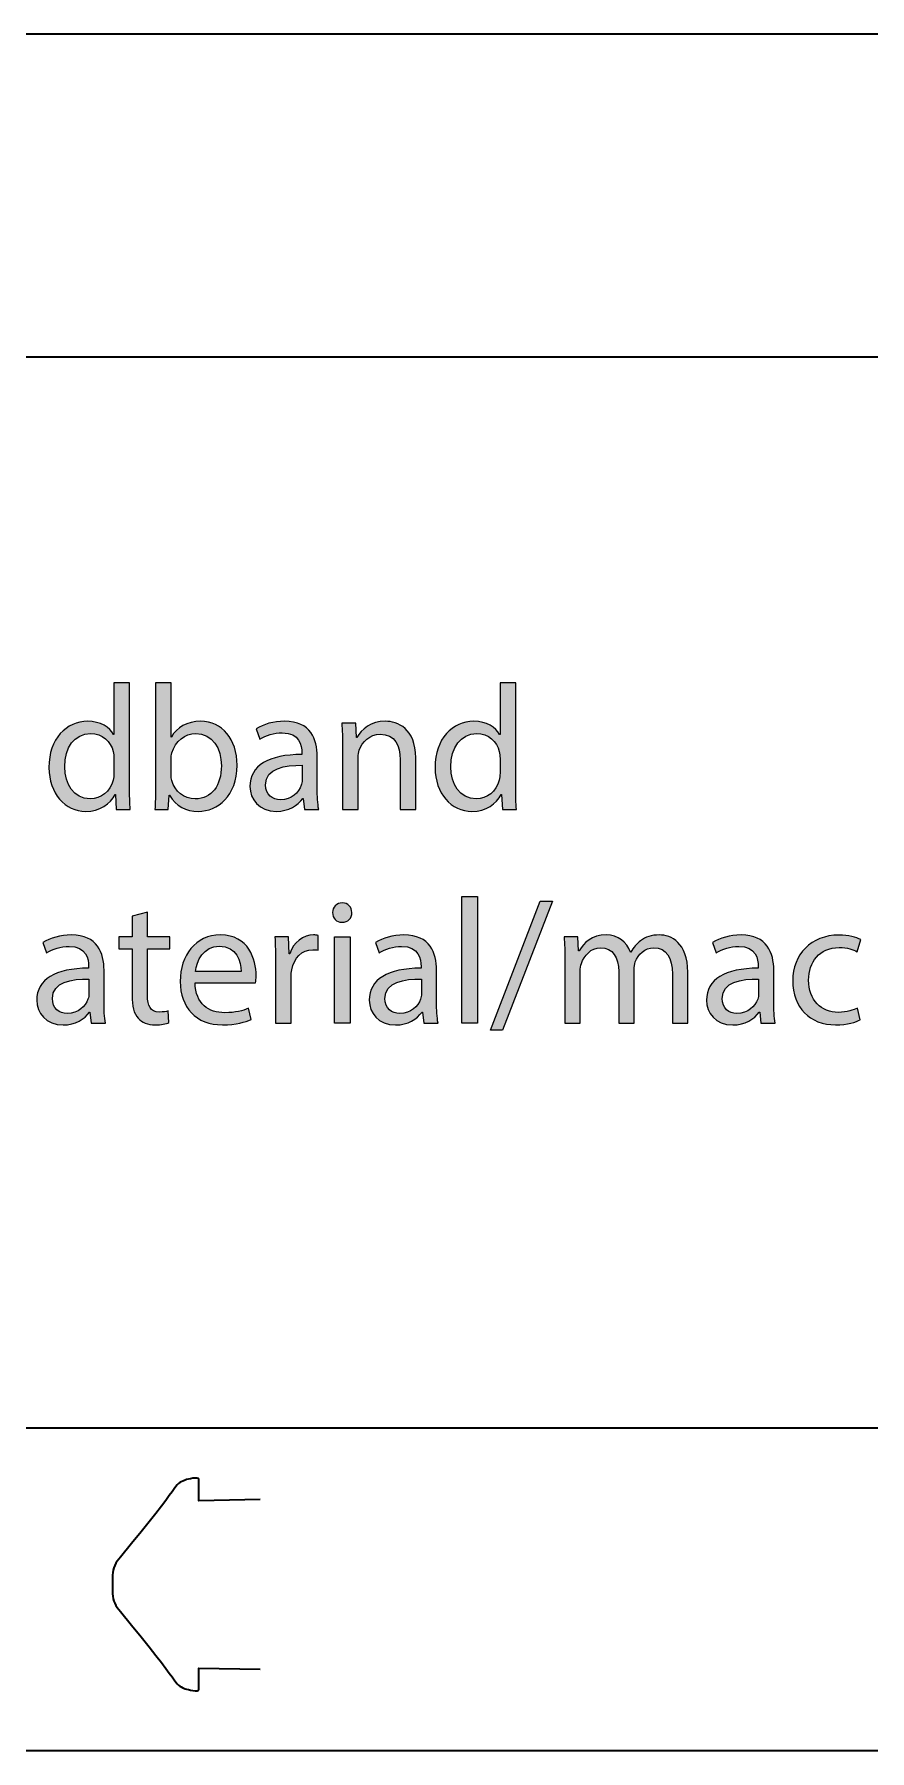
# Model space of a CAD drawing. Header units: inches. Extents: x 17 to 980, y -926 to -230.
# Drawn here: x 368.9 to 437.2, y -871.2 to -730.9 of the extents above; entities that cross this region are included whole.
import ezdxf

# ---------------------------------------------------------------- set-up
doc = ezdxf.new("R2010")
doc.units = ezdxf.units.IN
doc.header["$MEASUREMENT"] = 0
doc.layers.add('Layer 1', color=7, linetype='Continuous')

# ---------------------------------------------------------------- blocks, each defined once
blk = doc.blocks.new('block 6')
at = {"layer": 'Layer 1', "true_color": 0x231f20}
h = blk.add_hatch(color=179, dxfattribs=at)
h.dxf.hatch_style = 2
edge = h.paths.add_edge_path()
edge.add_spline(control_points=[(376.68, -783.92), (376.68, -783.92), (376.68, -792.43), (376.68, -792.43), (376.68, -793.06), (376.69, -793.77), (376.74, -794.25), (376.74, -794.25), (375.59, -794.25), (375.59, -794.25), (375.59, -794.25), (375.53, -793.03), (375.53, -793.03), (375.53, -793.03), (375.5, -793.03), (375.5, -793.03), (375.11, -793.81), (374.25, -794.41), (373.1, -794.41), (371.4, -794.41), (370.09, -792.97), (370.09, -790.83), (370.07, -788.49), (371.53, -787.05), (373.25, -787.05), (374.32, -787.05), (375.05, -787.56), (375.37, -788.12), (375.37, -788.12), (375.4, -788.12), (375.4, -788.12), (375.4, -788.12), (375.4, -783.92), (375.4, -783.92), (375.4, -783.92), (376.68, -783.92), (376.68, -783.92)], knot_values=[0, 0, 0, 0, 1, 1, 1, 2, 2, 2, 3, 3, 3, 4, 4, 4, 5, 5, 5, 6, 6, 6, 7, 7, 7, 8, 8, 8, 9, 9, 9, 10, 10, 10, 11, 11, 11, 12, 12, 12, 12], degree=3, periodic=1)
edge = h.paths.add_edge_path()
edge.add_spline(control_points=[(375.4, -790.07), (375.4, -789.91), (375.38, -789.69), (375.34, -789.53), (375.15, -788.72), (374.45, -788.05), (373.49, -788.05), (372.17, -788.05), (371.38, -789.21), (371.38, -790.77), (371.38, -792.2), (372.08, -793.38), (373.46, -793.38), (374.32, -793.38), (375.11, -792.81), (375.34, -791.85), (375.38, -791.67), (375.4, -791.5), (375.4, -791.3), (375.4, -791.3), (375.4, -790.07), (375.4, -790.07)], knot_values=[0, 0, 0, 0, 1, 1, 1, 2, 2, 2, 3, 3, 3, 4, 4, 4, 5, 5, 5, 6, 6, 6, 7, 7, 7, 7], degree=3, periodic=1)
h = blk.add_hatch(color=179, dxfattribs=at)
h.dxf.hatch_style = 2
edge = h.paths.add_edge_path()
edge.add_spline(control_points=[(378.75, -794.25), (378.78, -793.77), (378.81, -793.06), (378.81, -792.43), (378.81, -792.43), (378.81, -783.92), (378.81, -783.92), (378.81, -783.92), (380.07, -783.92), (380.07, -783.92), (380.07, -783.92), (380.07, -788.34), (380.07, -788.34), (380.07, -788.34), (380.1, -788.34), (380.1, -788.34), (380.55, -787.56), (381.37, -787.05), (382.5, -787.05), (384.25, -787.05), (385.48, -788.5), (385.47, -790.64), (385.47, -793.16), (383.88, -794.41), (382.31, -794.41), (381.29, -794.41), (380.48, -794.02), (379.95, -793.08), (379.95, -793.08), (379.91, -793.08), (379.91, -793.08), (379.91, -793.08), (379.85, -794.25), (379.85, -794.25), (379.85, -794.25), (378.75, -794.25), (378.75, -794.25)], knot_values=[0, 0, 0, 0, 1, 1, 1, 2, 2, 2, 3, 3, 3, 4, 4, 4, 5, 5, 5, 6, 6, 6, 7, 7, 7, 8, 8, 8, 9, 9, 9, 10, 10, 10, 11, 11, 11, 12, 12, 12, 12], degree=3, periodic=1)
edge = h.paths.add_edge_path()
edge.add_spline(control_points=[(380.07, -791.43), (380.07, -791.59), (380.1, -791.75), (380.13, -791.89), (380.38, -792.78), (381.12, -793.39), (382.05, -793.39), (383.39, -793.39), (384.19, -792.3), (384.19, -790.68), (384.19, -789.27), (383.46, -788.06), (382.09, -788.06), (381.22, -788.06), (380.41, -788.66), (380.14, -789.64), (380.11, -789.78), (380.07, -789.96), (380.07, -790.16), (380.07, -790.16), (380.07, -791.43), (380.07, -791.43)], knot_values=[0, 0, 0, 0, 1, 1, 1, 2, 2, 2, 3, 3, 3, 4, 4, 4, 5, 5, 5, 6, 6, 6, 7, 7, 7, 7], degree=3, periodic=1)
h = blk.add_hatch(color=179, dxfattribs=at)
h.dxf.hatch_style = 2
edge = h.paths.add_edge_path()
edge.add_spline(control_points=[(408.26, -783.92), (408.26, -783.92), (408.26, -792.43), (408.26, -792.43), (408.26, -793.06), (408.27, -793.77), (408.32, -794.25), (408.32, -794.25), (407.17, -794.25), (407.17, -794.25), (407.17, -794.25), (407.11, -793.03), (407.11, -793.03), (407.11, -793.03), (407.08, -793.03), (407.08, -793.03), (406.69, -793.81), (405.83, -794.41), (404.68, -794.41), (402.98, -794.41), (401.67, -792.97), (401.67, -790.83), (401.65, -788.49), (403.11, -787.05), (404.82, -787.05), (405.9, -787.05), (406.63, -787.56), (406.95, -788.12), (406.95, -788.12), (406.98, -788.12), (406.98, -788.12), (406.98, -788.12), (406.98, -783.92), (406.98, -783.92), (406.98, -783.92), (408.26, -783.92), (408.26, -783.92)], knot_values=[0, 0, 0, 0, 1, 1, 1, 2, 2, 2, 3, 3, 3, 4, 4, 4, 5, 5, 5, 6, 6, 6, 7, 7, 7, 8, 8, 8, 9, 9, 9, 10, 10, 10, 11, 11, 11, 12, 12, 12, 12], degree=3, periodic=1)
edge = h.paths.add_edge_path()
edge.add_spline(control_points=[(406.98, -790.07), (406.98, -789.91), (406.96, -789.69), (406.92, -789.53), (406.73, -788.72), (406.03, -788.05), (405.07, -788.05), (403.75, -788.05), (402.96, -789.21), (402.96, -790.77), (402.96, -792.2), (403.66, -793.38), (405.04, -793.38), (405.9, -793.38), (406.69, -792.81), (406.92, -791.85), (406.96, -791.67), (406.98, -791.5), (406.98, -791.3), (406.98, -791.3), (406.98, -790.07), (406.98, -790.07)], knot_values=[0, 0, 0, 0, 1, 1, 1, 2, 2, 2, 3, 3, 3, 4, 4, 4, 5, 5, 5, 6, 6, 6, 7, 7, 7, 7], degree=3, periodic=1)
h = blk.add_hatch(color=179, dxfattribs=at)
h.dxf.hatch_style = 2
edge = h.paths.add_edge_path()
edge.add_spline(control_points=[(390.98, -794.25), (390.98, -794.25), (390.88, -793.36), (390.88, -793.36), (390.88, -793.36), (390.84, -793.36), (390.84, -793.36), (390.45, -793.91), (389.69, -794.41), (388.69, -794.41), (387.26, -794.41), (386.53, -793.4), (386.53, -792.39), (386.53, -790.68), (388.05, -789.75), (390.77, -789.77), (390.77, -789.77), (390.77, -789.62), (390.77, -789.62), (390.77, -789.04), (390.61, -787.99), (389.17, -787.99), (388.51, -787.99), (387.83, -788.2), (387.33, -788.52), (387.33, -788.52), (387.04, -787.67), (387.04, -787.67), (387.62, -787.29), (388.47, -787.05), (389.36, -787.05), (391.51, -787.05), (392.03, -788.52), (392.03, -789.93), (392.03, -789.93), (392.03, -792.56), (392.03, -792.56), (392.03, -793.17), (392.06, -793.77), (392.15, -794.25), (392.15, -794.25), (390.98, -794.25), (390.98, -794.25)], knot_values=[0, 0, 0, 0, 1, 1, 1, 2, 2, 2, 3, 3, 3, 4, 4, 4, 5, 5, 5, 6, 6, 6, 7, 7, 7, 8, 8, 8, 9, 9, 9, 10, 10, 10, 11, 11, 11, 12, 12, 12, 13, 13, 13, 14, 14, 14, 14], degree=3, periodic=1)
edge = h.paths.add_edge_path()
edge.add_spline(control_points=[(390.8, -790.65), (389.4, -790.63), (387.81, -790.87), (387.81, -792.24), (387.81, -793.07), (388.37, -793.46), (389.02, -793.46), (389.94, -793.46), (390.52, -792.88), (390.72, -792.28), (390.77, -792.15), (390.8, -792.01), (390.8, -791.88), (390.8, -791.88), (390.8, -790.65), (390.8, -790.65)], knot_values=[0, 0, 0, 0, 1, 1, 1, 2, 2, 2, 3, 3, 3, 4, 4, 4, 5, 5, 5, 5], degree=3, periodic=1)
h = blk.add_hatch(color=179, dxfattribs=at)
h.dxf.hatch_style = 2
edge = h.paths.add_edge_path()
edge.add_spline(control_points=[(394.1, -789.11), (394.1, -788.39), (394.08, -787.79), (394.04, -787.21), (394.04, -787.21), (395.18, -787.21), (395.18, -787.21), (395.18, -787.21), (395.25, -788.37), (395.25, -788.37), (395.25, -788.37), (395.28, -788.37), (395.28, -788.37), (395.63, -787.7), (396.44, -787.05), (397.61, -787.05), (398.58, -787.05), (400.09, -787.63), (400.09, -790.04), (400.09, -790.04), (400.09, -794.25), (400.09, -794.25), (400.09, -794.25), (398.81, -794.25), (398.81, -794.25), (398.81, -794.25), (398.81, -790.19), (398.81, -790.19), (398.81, -789.05), (398.39, -788.11), (397.18, -788.11), (396.34, -788.11), (395.69, -788.71), (395.47, -789.42), (395.41, -789.58), (395.38, -789.8), (395.38, -790.01), (395.38, -790.01), (395.38, -794.25), (395.38, -794.25), (395.38, -794.25), (394.1, -794.25), (394.1, -794.25), (394.1, -794.25), (394.1, -789.11), (394.1, -789.11)], knot_values=[0, 0, 0, 0, 1, 1, 1, 2, 2, 2, 3, 3, 3, 4, 4, 4, 5, 5, 5, 6, 6, 6, 7, 7, 7, 8, 8, 8, 9, 9, 9, 10, 10, 10, 11, 11, 11, 12, 12, 12, 13, 13, 13, 14, 14, 14, 15, 15, 15, 15], degree=3, periodic=1)
h = blk.add_hatch(color=179, dxfattribs=at)
h.dxf.hatch_style = 2
edge = h.paths.add_edge_path()
edge.add_spline(control_points=[(394.86, -802.69), (394.88, -803.13), (394.56, -803.48), (394.05, -803.48), (393.6, -803.48), (393.28, -803.13), (393.28, -802.69), (393.28, -802.24), (393.61, -801.89), (394.08, -801.89), (394.56, -801.89), (394.86, -802.24), (394.86, -802.69)], knot_values=[0, 0, 0, 0, 1, 1, 1, 2, 2, 2, 3, 3, 3, 4, 4, 4, 4], degree=3, periodic=1)
h.paths.add_polyline_path([(393.44, -811.71), (393.44, -804.67), (394.72, -804.67), (394.72, -811.71)])
h = blk.add_hatch(color=179, dxfattribs=at)
h.dxf.hatch_style = 2
h.paths.add_polyline_path([(403.86, -801.38), (405.14, -801.38), (405.14, -811.71), (403.86, -811.71)])
h = blk.add_hatch(color=179, dxfattribs=at)
h.dxf.hatch_style = 2
h.paths.add_polyline_path([(406.21, -812.29), (410.27, -801.74), (411.26, -801.74), (407.19, -812.29)])
h = blk.add_hatch(color=179, dxfattribs=at)
h.dxf.hatch_style = 2
edge = h.paths.add_edge_path()
edge.add_spline(control_points=[(378.14, -802.65), (378.14, -802.65), (378.14, -804.67), (378.14, -804.67), (378.14, -804.67), (379.98, -804.67), (379.98, -804.67), (379.98, -804.67), (379.98, -805.64), (379.98, -805.64), (379.98, -805.64), (378.14, -805.64), (378.14, -805.64), (378.14, -805.64), (378.14, -809.44), (378.14, -809.44), (378.14, -810.31), (378.39, -810.81), (379.1, -810.81), (379.44, -810.81), (379.69, -810.77), (379.85, -810.72), (379.85, -810.72), (379.9, -811.68), (379.9, -811.68), (379.66, -811.78), (379.26, -811.86), (378.77, -811.86), (378.17, -811.86), (377.69, -811.67), (377.39, -811.32), (377.02, -810.94), (376.89, -810.31), (376.89, -809.49), (376.89, -809.49), (376.89, -805.64), (376.89, -805.64), (376.89, -805.64), (375.8, -805.64), (375.8, -805.64), (375.8, -805.64), (375.8, -804.67), (375.8, -804.67), (375.8, -804.67), (376.89, -804.67), (376.89, -804.67), (376.89, -804.67), (376.89, -802.98), (376.89, -802.98), (376.89, -802.98), (378.14, -802.65), (378.14, -802.65)], knot_values=[0, 0, 0, 0, 1, 1, 1, 2, 2, 2, 3, 3, 3, 4, 4, 4, 5, 5, 5, 6, 6, 6, 7, 7, 7, 8, 8, 8, 9, 9, 9, 10, 10, 10, 11, 11, 11, 12, 12, 12, 13, 13, 13, 14, 14, 14, 15, 15, 15, 16, 16, 16, 17, 17, 17, 17], degree=3, periodic=1)
h = blk.add_hatch(color=179, dxfattribs=at)
h.dxf.hatch_style = 2
edge = h.paths.add_edge_path()
edge.add_spline(control_points=[(373.54, -811.71), (373.54, -811.71), (373.44, -810.82), (373.44, -810.82), (373.44, -810.82), (373.4, -810.82), (373.4, -810.82), (373.01, -811.38), (372.25, -811.87), (371.25, -811.87), (369.82, -811.87), (369.09, -810.87), (369.09, -809.85), (369.09, -808.15), (370.61, -807.22), (373.33, -807.23), (373.33, -807.23), (373.33, -807.08), (373.33, -807.08), (373.33, -806.5), (373.17, -805.45), (371.73, -805.45), (371.07, -805.45), (370.39, -805.66), (369.89, -805.98), (369.89, -805.98), (369.6, -805.13), (369.6, -805.13), (370.18, -804.76), (371.03, -804.51), (371.92, -804.51), (374.07, -804.51), (374.59, -805.98), (374.59, -807.39), (374.59, -807.39), (374.59, -810.02), (374.59, -810.02), (374.59, -810.63), (374.62, -811.23), (374.71, -811.71), (374.71, -811.71), (373.54, -811.71), (373.54, -811.71)], knot_values=[0, 0, 0, 0, 1, 1, 1, 2, 2, 2, 3, 3, 3, 4, 4, 4, 5, 5, 5, 6, 6, 6, 7, 7, 7, 8, 8, 8, 9, 9, 9, 10, 10, 10, 11, 11, 11, 12, 12, 12, 13, 13, 13, 14, 14, 14, 14], degree=3, periodic=1)
edge = h.paths.add_edge_path()
edge.add_spline(control_points=[(373.36, -808.12), (371.96, -808.09), (370.37, -808.34), (370.37, -809.7), (370.37, -810.53), (370.93, -810.93), (371.58, -810.93), (372.5, -810.93), (373.08, -810.34), (373.28, -809.75), (373.33, -809.62), (373.36, -809.47), (373.36, -809.34), (373.36, -809.34), (373.36, -808.12), (373.36, -808.12)], knot_values=[0, 0, 0, 0, 1, 1, 1, 2, 2, 2, 3, 3, 3, 4, 4, 4, 5, 5, 5, 5], degree=3, periodic=1)
h = blk.add_hatch(color=179, dxfattribs=at)
h.dxf.hatch_style = 2
edge = h.paths.add_edge_path()
edge.add_spline(control_points=[(382.04, -808.42), (382.07, -810.15), (383.18, -810.87), (384.46, -810.87), (385.38, -810.87), (385.93, -810.71), (386.41, -810.5), (386.41, -810.5), (386.63, -811.42), (386.63, -811.42), (386.18, -811.62), (385.4, -811.86), (384.28, -811.86), (382.12, -811.86), (380.82, -810.43), (380.82, -808.31), (380.82, -806.18), (382.07, -804.51), (384.12, -804.51), (386.42, -804.51), (387.03, -806.53), (387.03, -807.83), (387.03, -808.09), (387, -808.29), (386.99, -808.42), (386.99, -808.42), (382.04, -808.42), (382.04, -808.42)], knot_values=[0, 0, 0, 0, 1, 1, 1, 2, 2, 2, 3, 3, 3, 4, 4, 4, 5, 5, 5, 6, 6, 6, 7, 7, 7, 8, 8, 8, 9, 9, 9, 9], degree=3, periodic=1)
edge = h.paths.add_edge_path()
edge.add_spline(control_points=[(385.8, -807.51), (385.81, -806.69), (385.46, -805.43), (384.02, -805.43), (382.73, -805.43), (382.16, -806.62), (382.06, -807.51), (382.06, -807.51), (385.8, -807.51), (385.8, -807.51)], knot_values=[0, 0, 0, 0, 1, 1, 1, 2, 2, 2, 3, 3, 3, 3], degree=3, periodic=1)
h = blk.add_hatch(color=179, dxfattribs=at)
h.dxf.hatch_style = 2
edge = h.paths.add_edge_path()
edge.add_spline(control_points=[(388.62, -806.87), (388.62, -806.04), (388.61, -805.32), (388.56, -804.67), (388.56, -804.67), (389.68, -804.67), (389.68, -804.67), (389.68, -804.67), (389.73, -806.05), (389.73, -806.05), (389.73, -806.05), (389.78, -806.05), (389.78, -806.05), (390.1, -805.11), (390.88, -804.51), (391.73, -804.51), (391.88, -804.51), (391.98, -804.52), (392.1, -804.55), (392.1, -804.55), (392.1, -805.76), (392.1, -805.76), (391.97, -805.73), (391.84, -805.72), (391.66, -805.72), (390.76, -805.72), (390.12, -806.4), (389.94, -807.36), (389.92, -807.54), (389.89, -807.74), (389.89, -807.96), (389.89, -807.96), (389.89, -811.71), (389.89, -811.71), (389.89, -811.71), (388.62, -811.71), (388.62, -811.71), (388.62, -811.71), (388.62, -806.87), (388.62, -806.87)], knot_values=[0, 0, 0, 0, 1, 1, 1, 2, 2, 2, 3, 3, 3, 4, 4, 4, 5, 5, 5, 6, 6, 6, 7, 7, 7, 8, 8, 8, 9, 9, 9, 10, 10, 10, 11, 11, 11, 12, 12, 12, 13, 13, 13, 13], degree=3, periodic=1)
h = blk.add_hatch(color=179, dxfattribs=at)
h.dxf.hatch_style = 2
edge = h.paths.add_edge_path()
edge.add_spline(control_points=[(400.74, -811.71), (400.74, -811.71), (400.64, -810.82), (400.64, -810.82), (400.64, -810.82), (400.6, -810.82), (400.6, -810.82), (400.2, -811.38), (399.45, -811.87), (398.44, -811.87), (397.02, -811.87), (396.29, -810.87), (396.29, -809.85), (396.29, -808.15), (397.8, -807.22), (400.52, -807.23), (400.52, -807.23), (400.52, -807.08), (400.52, -807.08), (400.52, -806.5), (400.36, -805.45), (398.92, -805.45), (398.27, -805.45), (397.58, -805.66), (397.09, -805.98), (397.09, -805.98), (396.8, -805.13), (396.8, -805.13), (397.38, -804.76), (398.22, -804.51), (399.11, -804.51), (401.27, -804.51), (401.79, -805.98), (401.79, -807.39), (401.79, -807.39), (401.79, -810.02), (401.79, -810.02), (401.79, -810.63), (401.82, -811.23), (401.91, -811.71), (401.91, -811.71), (400.74, -811.71), (400.74, -811.71)], knot_values=[0, 0, 0, 0, 1, 1, 1, 2, 2, 2, 3, 3, 3, 4, 4, 4, 5, 5, 5, 6, 6, 6, 7, 7, 7, 8, 8, 8, 9, 9, 9, 10, 10, 10, 11, 11, 11, 12, 12, 12, 13, 13, 13, 14, 14, 14, 14], degree=3, periodic=1)
edge = h.paths.add_edge_path()
edge.add_spline(control_points=[(400.55, -808.12), (399.16, -808.09), (397.57, -808.34), (397.57, -809.7), (397.57, -810.53), (398.12, -810.93), (398.78, -810.93), (399.69, -810.93), (400.28, -810.34), (400.48, -809.75), (400.52, -809.62), (400.55, -809.47), (400.55, -809.34), (400.55, -809.34), (400.55, -808.12), (400.55, -808.12)], knot_values=[0, 0, 0, 0, 1, 1, 1, 2, 2, 2, 3, 3, 3, 4, 4, 4, 5, 5, 5, 5], degree=3, periodic=1)
h = blk.add_hatch(color=179, dxfattribs=at)
h.dxf.hatch_style = 2
edge = h.paths.add_edge_path()
edge.add_spline(control_points=[(412.28, -806.58), (412.28, -805.85), (412.27, -805.25), (412.22, -804.67), (412.22, -804.67), (413.34, -804.67), (413.34, -804.67), (413.34, -804.67), (413.4, -805.8), (413.4, -805.8), (413.4, -805.8), (413.45, -805.8), (413.45, -805.8), (413.84, -805.13), (414.49, -804.51), (415.66, -804.51), (416.62, -804.51), (417.35, -805.09), (417.65, -805.92), (417.65, -805.92), (417.68, -805.92), (417.68, -805.92), (417.9, -805.53), (418.17, -805.22), (418.47, -805), (418.89, -804.68), (419.35, -804.51), (420.02, -804.51), (420.95, -804.51), (422.34, -805.12), (422.34, -807.56), (422.34, -807.56), (422.34, -811.71), (422.34, -811.71), (422.34, -811.71), (421.08, -811.71), (421.08, -811.71), (421.08, -811.71), (421.08, -807.72), (421.08, -807.72), (421.08, -806.37), (420.59, -805.56), (419.56, -805.56), (418.83, -805.56), (418.26, -806.1), (418.04, -806.72), (417.99, -806.9), (417.94, -807.13), (417.94, -807.36), (417.94, -807.36), (417.94, -811.71), (417.94, -811.71), (417.94, -811.71), (416.69, -811.71), (416.69, -811.71), (416.69, -811.71), (416.69, -807.49), (416.69, -807.49), (416.69, -806.37), (416.2, -805.56), (415.22, -805.56), (414.42, -805.56), (413.84, -806.2), (413.64, -806.84), (413.56, -807.03), (413.53, -807.24), (413.53, -807.46), (413.53, -807.46), (413.53, -811.71), (413.53, -811.71), (413.53, -811.71), (412.28, -811.71), (412.28, -811.71), (412.28, -811.71), (412.28, -806.58), (412.28, -806.58)], knot_values=[0, 0, 0, 0, 1, 1, 1, 2, 2, 2, 3, 3, 3, 4, 4, 4, 5, 5, 5, 6, 6, 6, 7, 7, 7, 8, 8, 8, 9, 9, 9, 10, 10, 10, 11, 11, 11, 12, 12, 12, 13, 13, 13, 14, 14, 14, 15, 15, 15, 16, 16, 16, 17, 17, 17, 18, 18, 18, 19, 19, 19, 20, 20, 20, 21, 21, 21, 22, 22, 22, 23, 23, 23, 24, 24, 24, 25, 25, 25, 25], degree=3, periodic=1)
h = blk.add_hatch(color=179, dxfattribs=at)
h.dxf.hatch_style = 2
edge = h.paths.add_edge_path()
edge.add_spline(control_points=[(428.32, -811.71), (428.32, -811.71), (428.22, -810.82), (428.22, -810.82), (428.22, -810.82), (428.17, -810.82), (428.17, -810.82), (427.78, -811.38), (427.02, -811.87), (426.02, -811.87), (424.59, -811.87), (423.87, -810.87), (423.87, -809.85), (423.87, -808.15), (425.38, -807.22), (428.1, -807.23), (428.1, -807.23), (428.1, -807.08), (428.1, -807.08), (428.1, -806.5), (427.94, -805.45), (426.5, -805.45), (425.84, -805.45), (425.16, -805.66), (424.67, -805.98), (424.67, -805.98), (424.37, -805.13), (424.37, -805.13), (424.96, -804.76), (425.8, -804.51), (426.69, -804.51), (428.84, -804.51), (429.37, -805.98), (429.37, -807.39), (429.37, -807.39), (429.37, -810.02), (429.37, -810.02), (429.37, -810.63), (429.39, -811.23), (429.48, -811.71), (429.48, -811.71), (428.32, -811.71), (428.32, -811.71)], knot_values=[0, 0, 0, 0, 1, 1, 1, 2, 2, 2, 3, 3, 3, 4, 4, 4, 5, 5, 5, 6, 6, 6, 7, 7, 7, 8, 8, 8, 9, 9, 9, 10, 10, 10, 11, 11, 11, 12, 12, 12, 13, 13, 13, 14, 14, 14, 14], degree=3, periodic=1)
edge = h.paths.add_edge_path()
edge.add_spline(control_points=[(428.13, -808.12), (426.73, -808.09), (425.15, -808.34), (425.15, -809.7), (425.15, -810.53), (425.7, -810.93), (426.35, -810.93), (427.27, -810.93), (427.85, -810.34), (428.06, -809.75), (428.1, -809.62), (428.13, -809.47), (428.13, -809.34), (428.13, -809.34), (428.13, -808.12), (428.13, -808.12)], knot_values=[0, 0, 0, 0, 1, 1, 1, 2, 2, 2, 3, 3, 3, 4, 4, 4, 5, 5, 5, 5], degree=3, periodic=1)
h = blk.add_hatch(color=179, dxfattribs=at)
h.dxf.hatch_style = 2
edge = h.paths.add_edge_path()
edge.add_spline(control_points=[(436.45, -811.45), (436.12, -811.62), (435.38, -811.86), (434.43, -811.86), (432.31, -811.86), (430.92, -810.42), (430.92, -808.26), (430.92, -806.1), (432.41, -804.52), (434.71, -804.52), (435.46, -804.52), (436.13, -804.71), (436.48, -804.89), (436.48, -804.89), (436.19, -805.88), (436.19, -805.88), (435.88, -805.7), (435.4, -805.54), (434.71, -805.54), (433.09, -805.54), (432.22, -806.74), (432.22, -808.2), (432.22, -809.83), (433.27, -810.84), (434.66, -810.84), (435.39, -810.84), (435.87, -810.65), (436.23, -810.49), (436.23, -810.49), (436.45, -811.45), (436.45, -811.45)], knot_values=[0, 0, 0, 0, 1, 1, 1, 2, 2, 2, 3, 3, 3, 4, 4, 4, 5, 5, 5, 6, 6, 6, 7, 7, 7, 8, 8, 8, 9, 9, 9, 10, 10, 10, 10], degree=3, periodic=1)
at = {"layer": 'Layer 1', "lineweight": 0}
for points in [[(403.86, -801.38), (405.14, -801.38), (405.14, -811.71), (403.86, -811.71), (403.86, -801.38)], [(406.21, -812.29), (410.27, -801.74), (411.26, -801.74), (407.19, -812.29), (406.21, -812.29)], [(393.44, -811.71), (393.44, -804.67), (394.72, -804.67), (394.72, -811.71), (393.44, -811.71)]]:
    blk.add_lwpolyline(points, dxfattribs=at)
for points, knots in [([(376.68, -783.92), (376.68, -783.92), (376.68, -792.43), (376.68, -792.43), (376.68, -793.06), (376.69, -793.77), (376.74, -794.25), (376.74, -794.25), (375.59, -794.25), (375.59, -794.25), (375.59, -794.25), (375.53, -793.03), (375.53, -793.03), (375.53, -793.03), (375.5, -793.03), (375.5, -793.03), (375.11, -793.81), (374.25, -794.41), (373.1, -794.41), (371.4, -794.41), (370.09, -792.97), (370.09, -790.83), (370.07, -788.49), (371.53, -787.05), (373.25, -787.05), (374.32, -787.05), (375.05, -787.56), (375.37, -788.12), (375.37, -788.12), (375.4, -788.12), (375.4, -788.12), (375.4, -788.12), (375.4, -783.92), (375.4, -783.92), (375.4, -783.92), (376.68, -783.92), (376.68, -783.92)], [0, 0, 0, 0, 1, 1, 1, 2, 2, 2, 3, 3, 3, 4, 4, 4, 5, 5, 5, 6, 6, 6, 7, 7, 7, 8, 8, 8, 9, 9, 9, 10, 10, 10, 11, 11, 11, 12, 12, 12, 12]), ([(378.75, -794.25), (378.78, -793.77), (378.81, -793.06), (378.81, -792.43), (378.81, -792.43), (378.81, -783.92), (378.81, -783.92), (378.81, -783.92), (380.07, -783.92), (380.07, -783.92), (380.07, -783.92), (380.07, -788.34), (380.07, -788.34), (380.07, -788.34), (380.1, -788.34), (380.1, -788.34), (380.55, -787.56), (381.37, -787.05), (382.5, -787.05), (384.25, -787.05), (385.48, -788.5), (385.47, -790.64), (385.47, -793.16), (383.88, -794.41), (382.31, -794.41), (381.29, -794.41), (380.48, -794.02), (379.95, -793.08), (379.95, -793.08), (379.91, -793.08), (379.91, -793.08), (379.91, -793.08), (379.85, -794.25), (379.85, -794.25), (379.85, -794.25), (378.75, -794.25), (378.75, -794.25)], [0, 0, 0, 0, 1, 1, 1, 2, 2, 2, 3, 3, 3, 4, 4, 4, 5, 5, 5, 6, 6, 6, 7, 7, 7, 8, 8, 8, 9, 9, 9, 10, 10, 10, 11, 11, 11, 12, 12, 12, 12]), ([(408.26, -783.92), (408.26, -783.92), (408.26, -792.43), (408.26, -792.43), (408.26, -793.06), (408.27, -793.77), (408.32, -794.25), (408.32, -794.25), (407.17, -794.25), (407.17, -794.25), (407.17, -794.25), (407.11, -793.03), (407.11, -793.03), (407.11, -793.03), (407.08, -793.03), (407.08, -793.03), (406.69, -793.81), (405.83, -794.41), (404.68, -794.41), (402.98, -794.41), (401.67, -792.97), (401.67, -790.83), (401.65, -788.49), (403.11, -787.05), (404.82, -787.05), (405.9, -787.05), (406.63, -787.56), (406.95, -788.12), (406.95, -788.12), (406.98, -788.12), (406.98, -788.12), (406.98, -788.12), (406.98, -783.92), (406.98, -783.92), (406.98, -783.92), (408.26, -783.92), (408.26, -783.92)], [0, 0, 0, 0, 1, 1, 1, 2, 2, 2, 3, 3, 3, 4, 4, 4, 5, 5, 5, 6, 6, 6, 7, 7, 7, 8, 8, 8, 9, 9, 9, 10, 10, 10, 11, 11, 11, 12, 12, 12, 12]), ([(375.4, -790.07), (375.4, -789.91), (375.38, -789.69), (375.34, -789.53), (375.15, -788.72), (374.45, -788.05), (373.49, -788.05), (372.17, -788.05), (371.38, -789.21), (371.38, -790.77), (371.38, -792.2), (372.08, -793.38), (373.46, -793.38), (374.32, -793.38), (375.11, -792.81), (375.34, -791.85), (375.38, -791.67), (375.4, -791.5), (375.4, -791.3), (375.4, -791.3), (375.4, -790.07), (375.4, -790.07)], [0, 0, 0, 0, 1, 1, 1, 2, 2, 2, 3, 3, 3, 4, 4, 4, 5, 5, 5, 6, 6, 6, 7, 7, 7, 7]), ([(380.07, -791.43), (380.07, -791.59), (380.1, -791.75), (380.13, -791.89), (380.38, -792.78), (381.12, -793.39), (382.05, -793.39), (383.39, -793.39), (384.19, -792.3), (384.19, -790.68), (384.19, -789.27), (383.46, -788.06), (382.09, -788.06), (381.22, -788.06), (380.41, -788.66), (380.14, -789.64), (380.11, -789.78), (380.07, -789.96), (380.07, -790.16), (380.07, -790.16), (380.07, -791.43), (380.07, -791.43)], [0, 0, 0, 0, 1, 1, 1, 2, 2, 2, 3, 3, 3, 4, 4, 4, 5, 5, 5, 6, 6, 6, 7, 7, 7, 7]), ([(390.98, -794.25), (390.98, -794.25), (390.88, -793.36), (390.88, -793.36), (390.88, -793.36), (390.84, -793.36), (390.84, -793.36), (390.45, -793.91), (389.69, -794.41), (388.69, -794.41), (387.26, -794.41), (386.53, -793.4), (386.53, -792.39), (386.53, -790.68), (388.05, -789.75), (390.77, -789.77), (390.77, -789.77), (390.77, -789.62), (390.77, -789.62), (390.77, -789.04), (390.61, -787.99), (389.17, -787.99), (388.51, -787.99), (387.83, -788.2), (387.33, -788.52), (387.33, -788.52), (387.04, -787.67), (387.04, -787.67), (387.62, -787.29), (388.47, -787.05), (389.36, -787.05), (391.51, -787.05), (392.03, -788.52), (392.03, -789.93), (392.03, -789.93), (392.03, -792.56), (392.03, -792.56), (392.03, -793.17), (392.06, -793.77), (392.15, -794.25), (392.15, -794.25), (390.98, -794.25), (390.98, -794.25)], [0, 0, 0, 0, 1, 1, 1, 2, 2, 2, 3, 3, 3, 4, 4, 4, 5, 5, 5, 6, 6, 6, 7, 7, 7, 8, 8, 8, 9, 9, 9, 10, 10, 10, 11, 11, 11, 12, 12, 12, 13, 13, 13, 14, 14, 14, 14]), ([(394.1, -789.11), (394.1, -788.39), (394.08, -787.79), (394.04, -787.21), (394.04, -787.21), (395.18, -787.21), (395.18, -787.21), (395.18, -787.21), (395.25, -788.37), (395.25, -788.37), (395.25, -788.37), (395.28, -788.37), (395.28, -788.37), (395.63, -787.7), (396.44, -787.05), (397.61, -787.05), (398.58, -787.05), (400.09, -787.63), (400.09, -790.04), (400.09, -790.04), (400.09, -794.25), (400.09, -794.25), (400.09, -794.25), (398.81, -794.25), (398.81, -794.25), (398.81, -794.25), (398.81, -790.19), (398.81, -790.19), (398.81, -789.05), (398.39, -788.11), (397.18, -788.11), (396.34, -788.11), (395.69, -788.71), (395.47, -789.42), (395.41, -789.58), (395.38, -789.8), (395.38, -790.01), (395.38, -790.01), (395.38, -794.25), (395.38, -794.25), (395.38, -794.25), (394.1, -794.25), (394.1, -794.25), (394.1, -794.25), (394.1, -789.11), (394.1, -789.11)], [0, 0, 0, 0, 1, 1, 1, 2, 2, 2, 3, 3, 3, 4, 4, 4, 5, 5, 5, 6, 6, 6, 7, 7, 7, 8, 8, 8, 9, 9, 9, 10, 10, 10, 11, 11, 11, 12, 12, 12, 13, 13, 13, 14, 14, 14, 15, 15, 15, 15]), ([(406.98, -790.07), (406.98, -789.91), (406.96, -789.69), (406.92, -789.53), (406.73, -788.72), (406.03, -788.05), (405.07, -788.05), (403.75, -788.05), (402.96, -789.21), (402.96, -790.77), (402.96, -792.2), (403.66, -793.38), (405.04, -793.38), (405.9, -793.38), (406.69, -792.81), (406.92, -791.85), (406.96, -791.67), (406.98, -791.5), (406.98, -791.3), (406.98, -791.3), (406.98, -790.07), (406.98, -790.07)], [0, 0, 0, 0, 1, 1, 1, 2, 2, 2, 3, 3, 3, 4, 4, 4, 5, 5, 5, 6, 6, 6, 7, 7, 7, 7]), ([(390.8, -790.65), (389.4, -790.63), (387.81, -790.87), (387.81, -792.24), (387.81, -793.07), (388.37, -793.46), (389.02, -793.46), (389.94, -793.46), (390.52, -792.88), (390.72, -792.28), (390.77, -792.15), (390.8, -792.01), (390.8, -791.88), (390.8, -791.88), (390.8, -790.65), (390.8, -790.65)], [0, 0, 0, 0, 1, 1, 1, 2, 2, 2, 3, 3, 3, 4, 4, 4, 5, 5, 5, 5]), ([(394.86, -802.69), (394.88, -803.13), (394.56, -803.48), (394.05, -803.48), (393.6, -803.48), (393.28, -803.13), (393.28, -802.69), (393.28, -802.24), (393.61, -801.89), (394.08, -801.89), (394.56, -801.89), (394.86, -802.24), (394.86, -802.69)], [0, 0, 0, 0, 1, 1, 1, 2, 2, 2, 3, 3, 3, 4, 4, 4, 4]), ([(378.14, -802.65), (378.14, -802.65), (378.14, -804.67), (378.14, -804.67), (378.14, -804.67), (379.98, -804.67), (379.98, -804.67), (379.98, -804.67), (379.98, -805.64), (379.98, -805.64), (379.98, -805.64), (378.14, -805.64), (378.14, -805.64), (378.14, -805.64), (378.14, -809.44), (378.14, -809.44), (378.14, -810.31), (378.39, -810.81), (379.1, -810.81), (379.44, -810.81), (379.69, -810.77), (379.85, -810.72), (379.85, -810.72), (379.9, -811.68), (379.9, -811.68), (379.66, -811.78), (379.26, -811.86), (378.77, -811.86), (378.17, -811.86), (377.69, -811.67), (377.39, -811.32), (377.02, -810.94), (376.89, -810.31), (376.89, -809.49), (376.89, -809.49), (376.89, -805.64), (376.89, -805.64), (376.89, -805.64), (375.8, -805.64), (375.8, -805.64), (375.8, -805.64), (375.8, -804.67), (375.8, -804.67), (375.8, -804.67), (376.89, -804.67), (376.89, -804.67), (376.89, -804.67), (376.89, -802.98), (376.89, -802.98), (376.89, -802.98), (378.14, -802.65), (378.14, -802.65)], [0, 0, 0, 0, 1, 1, 1, 2, 2, 2, 3, 3, 3, 4, 4, 4, 5, 5, 5, 6, 6, 6, 7, 7, 7, 8, 8, 8, 9, 9, 9, 10, 10, 10, 11, 11, 11, 12, 12, 12, 13, 13, 13, 14, 14, 14, 15, 15, 15, 16, 16, 16, 17, 17, 17, 17]), ([(373.54, -811.71), (373.54, -811.71), (373.44, -810.82), (373.44, -810.82), (373.44, -810.82), (373.4, -810.82), (373.4, -810.82), (373.01, -811.38), (372.25, -811.87), (371.25, -811.87), (369.82, -811.87), (369.09, -810.87), (369.09, -809.85), (369.09, -808.15), (370.61, -807.22), (373.33, -807.23), (373.33, -807.23), (373.33, -807.08), (373.33, -807.08), (373.33, -806.5), (373.17, -805.45), (371.73, -805.45), (371.07, -805.45), (370.39, -805.66), (369.89, -805.98), (369.89, -805.98), (369.6, -805.13), (369.6, -805.13), (370.18, -804.76), (371.03, -804.51), (371.92, -804.51), (374.07, -804.51), (374.59, -805.98), (374.59, -807.39), (374.59, -807.39), (374.59, -810.02), (374.59, -810.02), (374.59, -810.63), (374.62, -811.23), (374.71, -811.71), (374.71, -811.71), (373.54, -811.71), (373.54, -811.71)], [0, 0, 0, 0, 1, 1, 1, 2, 2, 2, 3, 3, 3, 4, 4, 4, 5, 5, 5, 6, 6, 6, 7, 7, 7, 8, 8, 8, 9, 9, 9, 10, 10, 10, 11, 11, 11, 12, 12, 12, 13, 13, 13, 14, 14, 14, 14]), ([(382.04, -808.42), (382.07, -810.15), (383.18, -810.87), (384.46, -810.87), (385.38, -810.87), (385.93, -810.71), (386.41, -810.5), (386.41, -810.5), (386.63, -811.42), (386.63, -811.42), (386.18, -811.62), (385.4, -811.86), (384.28, -811.86), (382.12, -811.86), (380.82, -810.43), (380.82, -808.31), (380.82, -806.18), (382.07, -804.51), (384.12, -804.51), (386.42, -804.51), (387.03, -806.53), (387.03, -807.83), (387.03, -808.09), (387, -808.29), (386.99, -808.42), (386.99, -808.42), (382.04, -808.42), (382.04, -808.42)], [0, 0, 0, 0, 1, 1, 1, 2, 2, 2, 3, 3, 3, 4, 4, 4, 5, 5, 5, 6, 6, 6, 7, 7, 7, 8, 8, 8, 9, 9, 9, 9]), ([(388.62, -806.87), (388.62, -806.04), (388.61, -805.32), (388.56, -804.67), (388.56, -804.67), (389.68, -804.67), (389.68, -804.67), (389.68, -804.67), (389.73, -806.05), (389.73, -806.05), (389.73, -806.05), (389.78, -806.05), (389.78, -806.05), (390.1, -805.11), (390.88, -804.51), (391.73, -804.51), (391.88, -804.51), (391.98, -804.52), (392.1, -804.55), (392.1, -804.55), (392.1, -805.76), (392.1, -805.76), (391.97, -805.73), (391.84, -805.72), (391.66, -805.72), (390.76, -805.72), (390.12, -806.4), (389.94, -807.36), (389.92, -807.54), (389.89, -807.74), (389.89, -807.96), (389.89, -807.96), (389.89, -811.71), (389.89, -811.71), (389.89, -811.71), (388.62, -811.71), (388.62, -811.71), (388.62, -811.71), (388.62, -806.87), (388.62, -806.87)], [0, 0, 0, 0, 1, 1, 1, 2, 2, 2, 3, 3, 3, 4, 4, 4, 5, 5, 5, 6, 6, 6, 7, 7, 7, 8, 8, 8, 9, 9, 9, 10, 10, 10, 11, 11, 11, 12, 12, 12, 13, 13, 13, 13]), ([(400.74, -811.71), (400.74, -811.71), (400.64, -810.82), (400.64, -810.82), (400.64, -810.82), (400.6, -810.82), (400.6, -810.82), (400.2, -811.38), (399.45, -811.87), (398.44, -811.87), (397.02, -811.87), (396.29, -810.87), (396.29, -809.85), (396.29, -808.15), (397.8, -807.22), (400.52, -807.23), (400.52, -807.23), (400.52, -807.08), (400.52, -807.08), (400.52, -806.5), (400.36, -805.45), (398.92, -805.45), (398.27, -805.45), (397.58, -805.66), (397.09, -805.98), (397.09, -805.98), (396.8, -805.13), (396.8, -805.13), (397.38, -804.76), (398.22, -804.51), (399.11, -804.51), (401.27, -804.51), (401.79, -805.98), (401.79, -807.39), (401.79, -807.39), (401.79, -810.02), (401.79, -810.02), (401.79, -810.63), (401.82, -811.23), (401.91, -811.71), (401.91, -811.71), (400.74, -811.71), (400.74, -811.71)], [0, 0, 0, 0, 1, 1, 1, 2, 2, 2, 3, 3, 3, 4, 4, 4, 5, 5, 5, 6, 6, 6, 7, 7, 7, 8, 8, 8, 9, 9, 9, 10, 10, 10, 11, 11, 11, 12, 12, 12, 13, 13, 13, 14, 14, 14, 14]), ([(412.28, -806.58), (412.28, -805.85), (412.27, -805.25), (412.22, -804.67), (412.22, -804.67), (413.34, -804.67), (413.34, -804.67), (413.34, -804.67), (413.4, -805.8), (413.4, -805.8), (413.4, -805.8), (413.45, -805.8), (413.45, -805.8), (413.84, -805.13), (414.49, -804.51), (415.66, -804.51), (416.62, -804.51), (417.35, -805.09), (417.65, -805.92), (417.65, -805.92), (417.68, -805.92), (417.68, -805.92), (417.9, -805.53), (418.17, -805.22), (418.47, -805), (418.89, -804.68), (419.35, -804.51), (420.02, -804.51), (420.95, -804.51), (422.34, -805.12), (422.34, -807.56), (422.34, -807.56), (422.34, -811.71), (422.34, -811.71), (422.34, -811.71), (421.08, -811.71), (421.08, -811.71), (421.08, -811.71), (421.08, -807.72), (421.08, -807.72), (421.08, -806.37), (420.59, -805.56), (419.56, -805.56), (418.83, -805.56), (418.26, -806.1), (418.04, -806.72), (417.99, -806.9), (417.94, -807.13), (417.94, -807.36), (417.94, -807.36), (417.94, -811.71), (417.94, -811.71), (417.94, -811.71), (416.69, -811.71), (416.69, -811.71), (416.69, -811.71), (416.69, -807.49), (416.69, -807.49), (416.69, -806.37), (416.2, -805.56), (415.22, -805.56), (414.42, -805.56), (413.84, -806.2), (413.64, -806.84), (413.56, -807.03), (413.53, -807.24), (413.53, -807.46), (413.53, -807.46), (413.53, -811.71), (413.53, -811.71), (413.53, -811.71), (412.28, -811.71), (412.28, -811.71), (412.28, -811.71), (412.28, -806.58), (412.28, -806.58)], [0, 0, 0, 0, 1, 1, 1, 2, 2, 2, 3, 3, 3, 4, 4, 4, 5, 5, 5, 6, 6, 6, 7, 7, 7, 8, 8, 8, 9, 9, 9, 10, 10, 10, 11, 11, 11, 12, 12, 12, 13, 13, 13, 14, 14, 14, 15, 15, 15, 16, 16, 16, 17, 17, 17, 18, 18, 18, 19, 19, 19, 20, 20, 20, 21, 21, 21, 22, 22, 22, 23, 23, 23, 24, 24, 24, 25, 25, 25, 25]), ([(428.32, -811.71), (428.32, -811.71), (428.22, -810.82), (428.22, -810.82), (428.22, -810.82), (428.17, -810.82), (428.17, -810.82), (427.78, -811.38), (427.02, -811.87), (426.02, -811.87), (424.59, -811.87), (423.87, -810.87), (423.87, -809.85), (423.87, -808.15), (425.38, -807.22), (428.1, -807.23), (428.1, -807.23), (428.1, -807.08), (428.1, -807.08), (428.1, -806.5), (427.94, -805.45), (426.5, -805.45), (425.84, -805.45), (425.16, -805.66), (424.67, -805.98), (424.67, -805.98), (424.37, -805.13), (424.37, -805.13), (424.96, -804.76), (425.8, -804.51), (426.69, -804.51), (428.84, -804.51), (429.37, -805.98), (429.37, -807.39), (429.37, -807.39), (429.37, -810.02), (429.37, -810.02), (429.37, -810.63), (429.39, -811.23), (429.48, -811.71), (429.48, -811.71), (428.32, -811.71), (428.32, -811.71)], [0, 0, 0, 0, 1, 1, 1, 2, 2, 2, 3, 3, 3, 4, 4, 4, 5, 5, 5, 6, 6, 6, 7, 7, 7, 8, 8, 8, 9, 9, 9, 10, 10, 10, 11, 11, 11, 12, 12, 12, 13, 13, 13, 14, 14, 14, 14]), ([(436.45, -811.45), (436.12, -811.62), (435.38, -811.86), (434.43, -811.86), (432.31, -811.86), (430.92, -810.42), (430.92, -808.26), (430.92, -806.1), (432.41, -804.52), (434.71, -804.52), (435.46, -804.52), (436.13, -804.71), (436.48, -804.89), (436.48, -804.89), (436.19, -805.88), (436.19, -805.88), (435.88, -805.7), (435.4, -805.54), (434.71, -805.54), (433.09, -805.54), (432.22, -806.74), (432.22, -808.2), (432.22, -809.83), (433.27, -810.84), (434.66, -810.84), (435.39, -810.84), (435.87, -810.65), (436.23, -810.49), (436.23, -810.49), (436.45, -811.45), (436.45, -811.45)], [0, 0, 0, 0, 1, 1, 1, 2, 2, 2, 3, 3, 3, 4, 4, 4, 5, 5, 5, 6, 6, 6, 7, 7, 7, 8, 8, 8, 9, 9, 9, 10, 10, 10, 10]), ([(385.8, -807.51), (385.81, -806.69), (385.46, -805.43), (384.02, -805.43), (382.73, -805.43), (382.16, -806.62), (382.06, -807.51), (382.06, -807.51), (385.8, -807.51), (385.8, -807.51)], [0, 0, 0, 0, 1, 1, 1, 2, 2, 2, 3, 3, 3, 3]), ([(373.36, -808.12), (371.96, -808.09), (370.37, -808.34), (370.37, -809.7), (370.37, -810.53), (370.93, -810.93), (371.58, -810.93), (372.5, -810.93), (373.08, -810.34), (373.28, -809.75), (373.33, -809.62), (373.36, -809.47), (373.36, -809.34), (373.36, -809.34), (373.36, -808.12), (373.36, -808.12)], [0, 0, 0, 0, 1, 1, 1, 2, 2, 2, 3, 3, 3, 4, 4, 4, 5, 5, 5, 5]), ([(400.55, -808.12), (399.16, -808.09), (397.57, -808.34), (397.57, -809.7), (397.57, -810.53), (398.12, -810.93), (398.78, -810.93), (399.69, -810.93), (400.28, -810.34), (400.48, -809.75), (400.52, -809.62), (400.55, -809.47), (400.55, -809.34), (400.55, -809.34), (400.55, -808.12), (400.55, -808.12)], [0, 0, 0, 0, 1, 1, 1, 2, 2, 2, 3, 3, 3, 4, 4, 4, 5, 5, 5, 5]), ([(428.13, -808.12), (426.73, -808.09), (425.15, -808.34), (425.15, -809.7), (425.15, -810.53), (425.7, -810.93), (426.35, -810.93), (427.27, -810.93), (427.85, -810.34), (428.06, -809.75), (428.1, -809.62), (428.13, -809.47), (428.13, -809.34), (428.13, -809.34), (428.13, -808.12), (428.13, -808.12)], [0, 0, 0, 0, 1, 1, 1, 2, 2, 2, 3, 3, 3, 4, 4, 4, 5, 5, 5, 5])]:
    blk.add_open_spline(points, degree=3, knots=knots, dxfattribs=at)

msp = doc.modelspace()

# ---------------------------------------------------------------- linework, layer by layer
at = {"layer": 'Layer 1', "color": 179, "lineweight": 35, "true_color": 0x231f20}
for points, knots in [([(568.77, -757.26), (568.77, -757.26), (146.51, -757.26), (146.51, -757.26), (144.86, -757.26), (143.51, -755.92), (143.51, -754.26), (143.51, -754.26), (143.51, -733.91), (143.51, -733.91), (143.51, -732.25), (144.86, -730.91), (146.51, -730.91), (146.51, -730.91), (568.77, -730.91), (568.77, -730.91), (570.42, -730.91), (571.77, -732.25), (571.77, -733.91), (571.77, -733.91), (571.77, -754.26), (571.77, -754.26), (571.77, -755.92), (570.42, -757.26), (568.77, -757.26)], [0, 0, 0, 0, 1, 1, 1, 2, 2, 2, 3, 3, 3, 4, 4, 4, 5, 5, 5, 6, 6, 6, 7, 7, 7, 8, 8, 8, 8]), ([(728.67, -847.8), (728.67, -846.16), (727.35, -844.83), (725.71, -844.83), (725.71, -844.83), (149.46, -844.83), (149.46, -844.83), (148.02, -844.83), (146.63, -845.44), (145.6, -846.35)], [0, 0, 0, 0, 1, 1, 1, 2, 2, 2, 3, 3, 3, 3]), ([(387.37, -850.65), (387.37, -850.65), (382.35, -850.75), (382.35, -850.75), (382.35, -850.75), (382.35, -848.99), (382.35, -848.99), (382.35, -848.78), (381.43, -848.98), (381.23, -849.06), (380.13, -849.52), (381.23, -849.06), (375.93, -855.36), (375.57, -855.78), (375.29, -856.26), (375.29, -856.82), (375.29, -856.82), (375.29, -858.35), (375.29, -858.35), (375.29, -858.91), (375.57, -859.39), (375.93, -859.81), (381.23, -866.11), (380.13, -865.65), (381.23, -866.11), (381.43, -866.19), (382.35, -866.4), (382.35, -866.18), (382.35, -866.18), (382.35, -864.42), (382.35, -864.42), (382.35, -864.42), (387.37, -864.52), (387.37, -864.52)], [0, 0, 0, 0, 1, 1, 1, 2, 2, 2, 3, 3, 3, 4, 4, 4, 5, 5, 5, 6, 6, 6, 7, 7, 7, 8, 8, 8, 9, 9, 9, 10, 10, 10, 11, 11, 11, 11]), ([(255.35, -871.17), (255.35, -871.17), (831.63, -871.17), (831.63, -871.17), (833.07, -871.17), (834.46, -870.55), (835.49, -869.65)], [0, 0, 0, 0, 1, 1, 1, 2, 2, 2, 2])]:
    msp.add_open_spline(points, degree=3, knots=knots, dxfattribs=at)

# ---------------------------------------------------------------- block references
at = {"layer": 'Layer 1'}
msp.add_blockref('block 6', (0, 0), dxfattribs=at)

doc.saveas('drawing.dxf')
